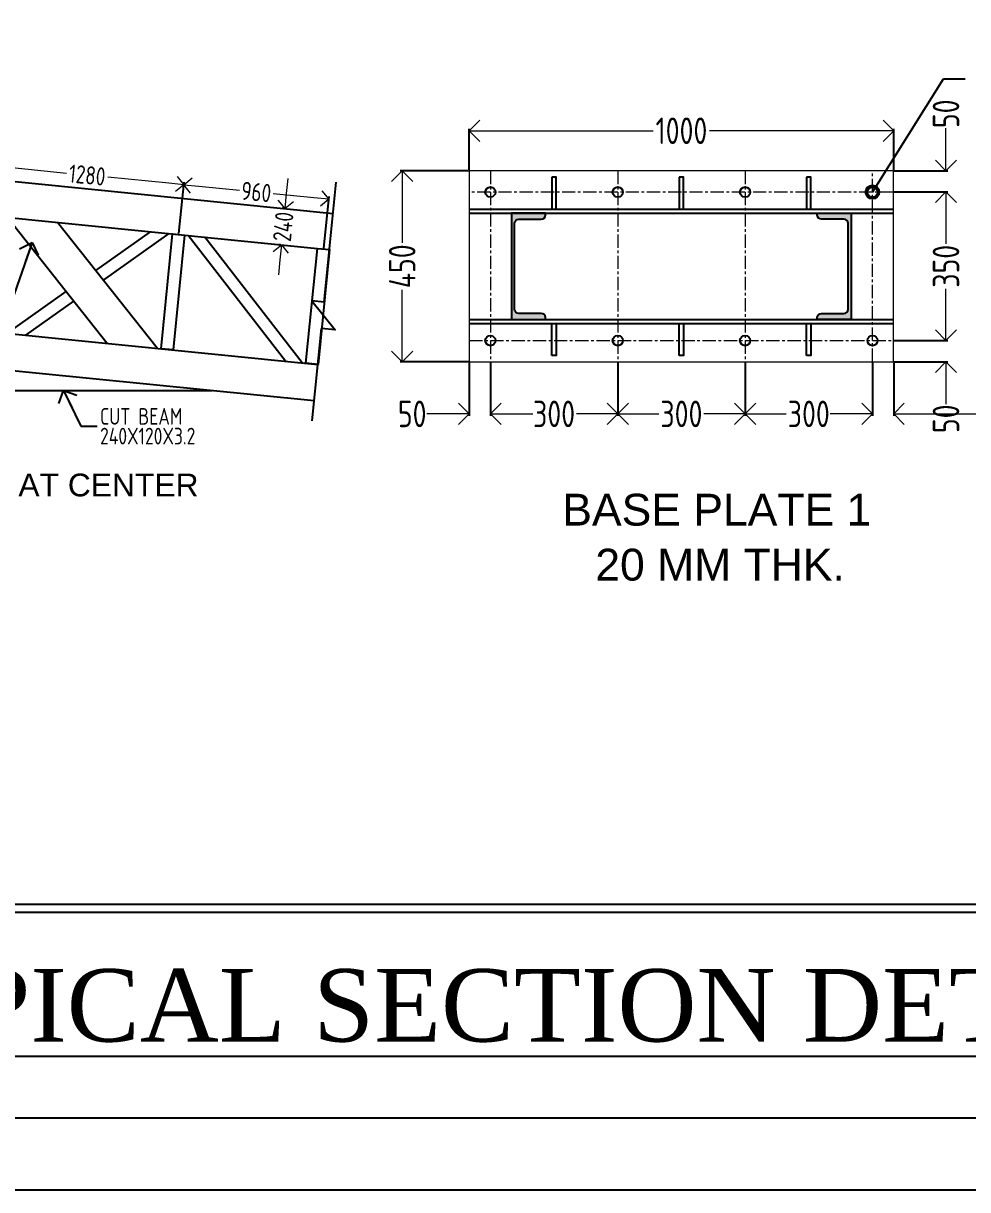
# Model space of a CAD drawing. Header units: millimetres. Extents: x 3470347 to 5996549, y -3470518 to 17149644.
# Drawn here: x 4802069 to 4810967, y 6948529 to 6959519 of the extents above; entities that cross this region are included whole.
import ezdxf

# ---------------------------------------------------------------- set-up
doc = ezdxf.new("R2010")
doc.units = ezdxf.units.MM
doc.header["$MEASUREMENT"] = 0
doc.header["$PDMODE"] = 35
doc.header["$PDSIZE"] = -5
doc.linetypes.add('CENTERX2', pattern=[4, 2.5, -0.5, 0.5, -0.5])
doc.layers.get('0').update_dxf_attribs({"linetype": 'CONTINUOUS', "lineweight": 25})
doc.layers.get('DEFPOINTS').update_dxf_attribs({"linetype": 'CONTINUOUS', "lineweight": 25})
for name, color, linetype, lineweight in [('GB', 2, 'CONTINUOUS', 20), ('rDIMension', 1, 'CONTINUOUS', 18), ('rRCC 1', 3, 'CONTINUOUS', 25), ('SHEET', 7, 'CONTINUOUS', 15)]:
    doc.layers.add(name, color=color, linetype=linetype, lineweight=lineweight)
doc.styles.add('Arial', font='arial.ttf', dxfattribs={"height": 0.2})
doc.styles.add('DIM', font='geniso.shx', dxfattribs={"width": 0.85})
doc.dimstyles.new('Copy of ST-100', dxfattribs={"dimscale": 100, "dimtxt": 1.2, "dimasz": 1.3, "dimexe": 0.18, "dimexo": 0.0625, "dimgap": 0.2, "dimtad": 0, "dimdec": 0, "dimzin": 0, "dimdsep": 46, "dimtxsty": 'DIM', "dimblk": 'OPEN90', "dimcen": 0.09, "dimclrd": 1, "dimclrt": 7, "dimadec": 0, "dimazin": 0, "dimtfac": 1, "dimtdec": 0, "dimtofl": 0, "dimtmove": 0, "dimatfit": 3, "dimldrblk": 'OPEN90', "dimfxl": 1, "dimtolj": 1, "dimtzin": 0, "dimlwd": -1, "dimarcsym": 0})
doc.dimstyles.new('ST-100', dxfattribs={"dimscale": 100, "dimtxt": 7, "dimasz": 5, "dimexe": 0.18, "dimexo": 0.0625, "dimgap": 0.2, "dimtad": 0, "dimdec": 0, "dimzin": 0, "dimdsep": 46, "dimtxsty": 'DIM', "dimblk": 'OPEN90', "dimcen": 0.09, "dimclrd": 256, "dimclrt": 7, "dimadec": 0, "dimazin": 0, "dimtfac": 1, "dimtdec": 0, "dimtofl": 0, "dimtmove": 0, "dimatfit": 3, "dimldrblk": 'OPEN90', "dimfxl": 1, "dimtolj": 1, "dimtzin": 0, "dimlwd": -1, "dimarcsym": 0})
doc.dimstyles.new('ST-25', dxfattribs={"dimscale": 100, "dimtxt": 2.5, "dimasz": 2, "dimexe": 0.18, "dimexo": 0.0625, "dimgap": 0.2, "dimtad": 0, "dimdec": 0, "dimlfac": 0.25, "dimzin": 0, "dimdsep": 46, "dimtxsty": 'DIM', "dimblk": 'OPEN90', "dimcen": 0.09, "dimclrd": 256, "dimclrt": 7, "dimadec": 0, "dimazin": 0, "dimtfac": 1, "dimtdec": 0, "dimtofl": 0, "dimtmove": 0, "dimatfit": 3, "dimldrblk": 'OPEN90', "dimfxl": 1, "dimtolj": 1, "dimtzin": 0, "dimlwd": -1, "dimarcsym": 0})

# ---------------------------------------------------------------- blocks, each defined once
blk = doc.blocks.new('_Open90')
at = {"color": 0, "linetype": 'ByBlock', "lineweight": -2}
for p, q in [((0, 0), (-1, 0)), ((-0.5, 0.5), (0, 0)), ((0, 0), (-0.5, -0.5))]:
    blk.add_line(p, q, dxfattribs=at)
blk = doc.blocks.new('*D623')
at = {"layer": 'DEFPOINTS', "color": 0}
for p in [(3930671.4, 6957917.7), (3930638.6, 6957589.7), (3931911.7, 6957462.4)]:
    blk.add_point(p, dxfattribs=at)
at = {"layer": 'rDIMension', "color": 0, "lineweight": -2}
for p, q in [((3930639.2, 6957595.9), (3930673.2, 6957935.6)), ((3931912.4, 6957468.6), (3931946.3, 6957808.3))]:
    blk.add_line(p, q, dxfattribs=at)
at = {"layer": 'rDIMension', "color": 1}
for p, q in [((3930770.9, 6957907.8), (3931171.3, 6957867.7)), ((3931845, 6957800.4), (3931444.6, 6957840.4))]:
    blk.add_line(p, q, dxfattribs=at)
at = {"layer": 'rDIMension', "color": 1, "xscale": 100, "yscale": 100, "zscale": 100}
for p, rotation in [((3930671.4, 6957917.7), 174.2894068607389), ((3931944.5, 6957790.4), 354.2894068607389)]:
    blk.add_blockref('_Open90', p, dxfattribs=dict(at, rotation=rotation))
at = {"layer": 'rDIMension', "color": 7, "insert": (3931308, 6957854.1), "char_height": 120, "attachment_point": 5, "rotation": 354.28941, "style": 'DIM'}
blk.add_mtext('\\A1;1280', dxfattribs=at)
blk = doc.blocks.new('*D624')
at = {"layer": 'DEFPOINTS', "color": 0}
for p in [(3932899.8, 6957694.9), (3931911.7, 6957462.4), (3932867, 6957366.8)]:
    blk.add_point(p, dxfattribs=at)
at = {"layer": 'rDIMension', "color": 0, "lineweight": -2}
for p, q in [((3931912.4, 6957468.6), (3931946.3, 6957808.3)), ((3932867.6, 6957373.1), (3932901.6, 6957712.8))]:
    blk.add_line(p, q, dxfattribs=at)
at = {"layer": 'rDIMension', "color": 1}
for p, q in [((3932044.1, 6957780.5), (3932310.9, 6957753.8)), ((3932800.3, 6957704.8), (3932533.5, 6957731.5))]:
    blk.add_line(p, q, dxfattribs=at)
at = {"layer": 'rDIMension', "color": 1, "yscale": 100, "zscale": 100}
for p, xscale, rotation in [((3931944.5, 6957790.4), 100, 174.2894068607499), ((3932899.8, 6957694.9), 99.99999999999999, 354.2894068607499)]:
    blk.add_blockref('_Open90', p, dxfattribs=dict(at, xscale=xscale, rotation=rotation))
at = {"layer": 'rDIMension', "color": 7, "insert": (3932422.2, 6957742.6), "char_height": 120, "attachment_point": 5, "rotation": 354.28941, "style": 'DIM'}
blk.add_mtext('\\A1;960', dxfattribs=at)
blk = doc.blocks.new('*D629')
at = {"layer": 'DEFPOINTS', "color": 0}
for p in [(3932611.6, 6957633.4), (3932611.6, 6957633.4), (3932587.7, 6957394.6)]:
    blk.add_point(p, dxfattribs=at)
at = {"layer": 'rDIMension', "color": 1}
for p, q in [((3932621.6, 6957732.9), (3932631.5, 6957832.4)), ((3932577.8, 6957295.1), (3932567.8, 6957195.6))]:
    blk.add_line(p, q, dxfattribs=at)
at = {"layer": 'rDIMension', "color": 0, "lineweight": -2}
for p, q in [((3932605.4, 6957634), (3932593.7, 6957635.2)), ((3932581.5, 6957395.2), (3932569.8, 6957396.4))]:
    blk.add_line(p, q, dxfattribs=at)
at = {"layer": 'rDIMension', "color": 1, "xscale": 100, "yscale": 100, "zscale": 100}
for p, rotation in [((3932611.6, 6957633.4), 264.2894068624782), ((3932587.7, 6957394.6), 84.28940686247823)]:
    blk.add_blockref('_Open90', p, dxfattribs=dict(at, rotation=rotation))
at = {"layer": 'rDIMension', "color": 7, "insert": (3932599.7, 6957514), "char_height": 120, "attachment_point": 5, "rotation": 84.28941, "style": 'DIM'}
blk.add_mtext('\\A1;240', dxfattribs=at)
blk = doc.blocks.new('*D687')
at = {"layer": 'DEFPOINTS', "color": 0}
for p in [(4810270, 6958507), (4806270, 6958130), (4810270, 6958130)]:
    blk.add_point(p, dxfattribs=at)
at = {"layer": 'rDIMension', "color": 0, "lineweight": -2}
for p, q in [((4806270, 6958136), (4806270, 6958525)), ((4810270, 6958136), (4810270, 6958525))]:
    blk.add_line(p, q, dxfattribs=at)
at = {"layer": 'rDIMension'}
for p, q in [((4806470, 6958507), (4808005, 6958507)), ((4810070, 6958507), (4808534, 6958507))]:
    blk.add_line(p, q, dxfattribs=at)
at = {"layer": 'rDIMension', "xscale": 200, "yscale": 200, "zscale": 200, "rotation": 180}
blk.add_blockref('_Open90', (4806270, 6958507), dxfattribs=at)
at = {"layer": 'rDIMension', "xscale": 200, "yscale": 200, "zscale": 200}
blk.add_blockref('_Open90', (4810270, 6958507), dxfattribs=at)
at = {"layer": 'rDIMension', "color": 7, "insert": (4808270, 6958507), "char_height": 250, "attachment_point": 5, "style": 'DIM'}
blk.add_mtext('\\A1;1000', dxfattribs=at)
blk = doc.blocks.new('*D688')
at = {"layer": 'DEFPOINTS', "color": 0}
for p in [(4806270, 6958130), (4805639, 6956330), (4806270, 6956330)]:
    blk.add_point(p, dxfattribs=at)
at = {"layer": 'rDIMension', "color": 0, "lineweight": -2}
for p, q in [((4806264, 6958130), (4805621, 6958130)), ((4806264, 6956330), (4805621, 6956330))]:
    blk.add_line(p, q, dxfattribs=at)
at = {"layer": 'rDIMension'}
for p, q in [((4805639, 6957930), (4805639, 6957452)), ((4805639, 6956530), (4805639, 6957008))]:
    blk.add_line(p, q, dxfattribs=at)
at = {"layer": 'rDIMension', "xscale": 200, "yscale": 200, "zscale": 200}
for p, rotation in [((4805639, 6958130), 90), ((4805639, 6956330), 270)]:
    blk.add_blockref('_Open90', p, dxfattribs=dict(at, rotation=rotation))
at = {"layer": 'rDIMension', "color": 7, "insert": (4805639, 6957230), "char_height": 250, "attachment_point": 5, "rotation": 90, "style": 'DIM'}
blk.add_mtext('\\A1;450', dxfattribs=at)
blk = doc.blocks.new('*D689')
at = {"layer": 'DEFPOINTS', "color": 0}
for p in [(4810270, 6958130), (4810763, 6958130), (4810270, 6957930)]:
    blk.add_point(p, dxfattribs=at)
at = {"layer": 'rDIMension'}
for p, q in [((4810763, 6958330), (4810763, 6958530)), ((4810763, 6957730), (4810763, 6957530))]:
    blk.add_line(p, q, dxfattribs=at)
at = {"layer": 'rDIMension', "color": 0, "lineweight": -2}
for p, q in [((4810276, 6958130), (4810781, 6958130)), ((4810276, 6957930), (4810781, 6957930))]:
    blk.add_line(p, q, dxfattribs=at)
at = {"layer": 'rDIMension', "xscale": 200, "yscale": 200, "zscale": 200}
for p, rotation in [((4810763, 6958130), 270), ((4810763, 6957930), 90)]:
    blk.add_blockref('_Open90', p, dxfattribs=dict(at, rotation=rotation))
at = {"layer": 'rDIMension', "color": 7, "insert": (4810763, 6958667), "char_height": 250, "attachment_point": 5, "rotation": 90, "style": 'DIM'}
blk.add_mtext('\\A1;50', dxfattribs=at)
blk = doc.blocks.new('*D690')
at = {"layer": 'DEFPOINTS', "color": 0}
for p in [(4810270, 6957930), (4810270, 6956530), (4810763, 6956530)]:
    blk.add_point(p, dxfattribs=at)
at = {"layer": 'rDIMension', "color": 0, "lineweight": -2}
for p, q in [((4810276, 6957930), (4810781, 6957930)), ((4810276, 6956530), (4810781, 6956530))]:
    blk.add_line(p, q, dxfattribs=at)
at = {"layer": 'rDIMension'}
for p, q in [((4810763, 6957730), (4810763, 6957441)), ((4810763, 6956730), (4810763, 6957018))]:
    blk.add_line(p, q, dxfattribs=at)
at = {"layer": 'rDIMension', "xscale": 200, "yscale": 200, "zscale": 200}
for p, rotation in [((4810763, 6957930), 90), ((4810763, 6956530), 270)]:
    blk.add_blockref('_Open90', p, dxfattribs=dict(at, rotation=rotation))
at = {"layer": 'rDIMension', "color": 7, "insert": (4810763, 6957230), "char_height": 250, "attachment_point": 5, "rotation": 90, "style": 'DIM'}
blk.add_mtext('\\A1;350', dxfattribs=at)
blk = doc.blocks.new('*D691')
at = {"layer": 'DEFPOINTS', "color": 0}
for p in [(4810270, 6956530), (4810270, 6956330), (4810763, 6956330)]:
    blk.add_point(p, dxfattribs=at)
at = {"layer": 'rDIMension'}
for p, q in [((4810763, 6956730), (4810763, 6956930)), ((4810763, 6956130), (4810763, 6955930))]:
    blk.add_line(p, q, dxfattribs=at)
at = {"layer": 'rDIMension', "color": 0, "lineweight": -2}
for p, q in [((4810276, 6956530), (4810781, 6956530)), ((4810276, 6956330), (4810781, 6956330))]:
    blk.add_line(p, q, dxfattribs=at)
at = {"layer": 'rDIMension', "xscale": 200, "yscale": 200, "zscale": 200}
for p, rotation in [((4810763, 6956530), 270), ((4810763, 6956330), 90)]:
    blk.add_blockref('_Open90', p, dxfattribs=dict(at, rotation=rotation))
at = {"layer": 'rDIMension', "color": 7, "insert": (4810763, 6955793), "char_height": 250, "attachment_point": 5, "rotation": 90, "style": 'DIM'}
blk.add_mtext('\\A1;50', dxfattribs=at)
blk = doc.blocks.new('*D692')
at = {"layer": 'DEFPOINTS', "color": 0}
for p in [(4810070, 6956330), (4810270, 6956330), (4810270, 6955839)]:
    blk.add_point(p, dxfattribs=at)
at = {"layer": 'rDIMension', "color": 0, "lineweight": -2}
for p, q in [((4810070, 6956323), (4810070, 6955821)), ((4810270, 6956323), (4810270, 6955821))]:
    blk.add_line(p, q, dxfattribs=at)
at = {"layer": 'rDIMension'}
for p, q in [((4809870, 6955839), (4809670, 6955839)), ((4810470, 6955839), (4811047, 6955839))]:
    blk.add_line(p, q, dxfattribs=at)
at = {"layer": 'rDIMension', "xscale": 200, "yscale": 200, "zscale": 200}
blk.add_blockref('_Open90', (4810070, 6955839), dxfattribs=at)
at = {"layer": 'rDIMension', "xscale": 200, "yscale": 200, "zscale": 200, "rotation": 180}
blk.add_blockref('_Open90', (4810270, 6955839), dxfattribs=at)
at = {"layer": 'rDIMension', "color": 7, "insert": (4811184, 6955839), "char_height": 250, "attachment_point": 5, "style": 'DIM'}
blk.add_mtext('\\A1;50', dxfattribs=at)
blk = doc.blocks.new('*D693')
at = {"layer": 'DEFPOINTS', "color": 0}
for p in [(4808870, 6956330), (4810070, 6956330), (4810070, 6955839)]:
    blk.add_point(p, dxfattribs=at)
at = {"layer": 'rDIMension', "color": 0, "lineweight": -2}
for p, q in [((4808870, 6956323), (4808870, 6955821)), ((4810070, 6956323), (4810070, 6955821))]:
    blk.add_line(p, q, dxfattribs=at)
at = {"layer": 'rDIMension'}
for p, q in [((4809070, 6955839), (4809258, 6955839)), ((4809870, 6955839), (4809681, 6955839))]:
    blk.add_line(p, q, dxfattribs=at)
at = {"layer": 'rDIMension', "xscale": 200, "yscale": 200, "zscale": 200, "rotation": 180}
blk.add_blockref('_Open90', (4808870, 6955839), dxfattribs=at)
at = {"layer": 'rDIMension', "xscale": 200, "yscale": 200, "zscale": 200}
blk.add_blockref('_Open90', (4810070, 6955839), dxfattribs=at)
at = {"layer": 'rDIMension', "color": 7, "insert": (4809470, 6955839), "char_height": 250, "attachment_point": 5, "style": 'DIM'}
blk.add_mtext('\\A1;300', dxfattribs=at)
blk = doc.blocks.new('*D694')
at = {"layer": 'DEFPOINTS', "color": 0}
for p in [(4807670, 6956330), (4808870, 6956323), (4808870, 6955839)]:
    blk.add_point(p, dxfattribs=at)
at = {"layer": 'rDIMension', "color": 0, "lineweight": -2}
for p, q in [((4807670, 6956323), (4807670, 6955821)), ((4808870, 6956317), (4808870, 6955821))]:
    blk.add_line(p, q, dxfattribs=at)
at = {"layer": 'rDIMension'}
for p, q in [((4807870, 6955839), (4808058, 6955839)), ((4808670, 6955839), (4808481, 6955839))]:
    blk.add_line(p, q, dxfattribs=at)
at = {"layer": 'rDIMension', "xscale": 200, "yscale": 200, "zscale": 200, "rotation": 180}
blk.add_blockref('_Open90', (4807670, 6955839), dxfattribs=at)
at = {"layer": 'rDIMension', "xscale": 200, "yscale": 200, "zscale": 200}
blk.add_blockref('_Open90', (4808870, 6955839), dxfattribs=at)
at = {"layer": 'rDIMension', "color": 7, "insert": (4808270, 6955839), "char_height": 250, "attachment_point": 5, "style": 'DIM'}
blk.add_mtext('\\A1;300', dxfattribs=at)
blk = doc.blocks.new('*D695')
at = {"layer": 'DEFPOINTS', "color": 0}
for p in [(4806470, 6956330), (4807670, 6956330), (4807670, 6955839)]:
    blk.add_point(p, dxfattribs=at)
at = {"layer": 'rDIMension', "color": 0, "lineweight": -2}
for p, q in [((4806470, 6956323), (4806470, 6955821)), ((4807670, 6956323), (4807670, 6955821))]:
    blk.add_line(p, q, dxfattribs=at)
at = {"layer": 'rDIMension'}
for p, q in [((4806670, 6955839), (4806858, 6955839)), ((4807470, 6955839), (4807281, 6955839))]:
    blk.add_line(p, q, dxfattribs=at)
at = {"layer": 'rDIMension', "xscale": 200, "yscale": 200, "zscale": 200, "rotation": 180}
blk.add_blockref('_Open90', (4806470, 6955839), dxfattribs=at)
at = {"layer": 'rDIMension', "xscale": 200, "yscale": 200, "zscale": 200}
blk.add_blockref('_Open90', (4807670, 6955839), dxfattribs=at)
at = {"layer": 'rDIMension', "color": 7, "insert": (4807070, 6955839), "char_height": 250, "attachment_point": 5, "style": 'DIM'}
blk.add_mtext('\\A1;300', dxfattribs=at)
blk = doc.blocks.new('*D696')
at = {"layer": 'DEFPOINTS', "color": 0}
for p in [(4806270, 6956330), (4806470, 6956330), (4806470, 6955839)]:
    blk.add_point(p, dxfattribs=at)
at = {"layer": 'rDIMension', "color": 0, "lineweight": -2}
for p, q in [((4806270, 6956323), (4806270, 6955821)), ((4806470, 6956323), (4806470, 6955821))]:
    blk.add_line(p, q, dxfattribs=at)
at = {"layer": 'rDIMension'}
for p, q in [((4806070, 6955839), (4805870, 6955839)), ((4806670, 6955839), (4806870, 6955839))]:
    blk.add_line(p, q, dxfattribs=at)
at = {"layer": 'rDIMension', "xscale": 200, "yscale": 200, "zscale": 200}
blk.add_blockref('_Open90', (4806270, 6955839), dxfattribs=at)
at = {"layer": 'rDIMension', "xscale": 200, "yscale": 200, "zscale": 200, "rotation": 180}
blk.add_blockref('_Open90', (4806470, 6955839), dxfattribs=at)
at = {"layer": 'rDIMension', "color": 7, "insert": (4805733, 6955839), "char_height": 250, "attachment_point": 5, "style": 'DIM'}
blk.add_mtext('\\A1;50', dxfattribs=at)
blk = doc.blocks.new('TVG')
at = {"color": 4}
for points in [[(3930635.6, 6957831), (3932928.1, 6957601.7)], [(3930635.6, 6957589.8), (3932824.6, 6957370.9)], [(3930635.6, 6956826), (3932828.4, 6956606.7)], [(3930635.6, 6956584.8), (3932804.3, 6956367.9)], [(3929132.4, 6956435.1), (3932132.4, 6956435.1)]]:
    blk.add_lwpolyline(points, dxfattribs=at)
at = {"elevation": 0}
for points in [[(3932869.6, 6957017.3), (3932948.6, 6957806.7)], [(3932869.6, 6957017.3), (3932787.4, 6957025.6), (3932941.3, 6956833.4), (3932852.1, 6956842.3)], [(3932790.8, 6956234.8), (3932852.1, 6956842.3)]]:
    blk.add_lwpolyline(points, dxfattribs=at)
at = {"color": 3, "elevation": 0}
for points in [[(3931437.1, 6956745.9), (3930780.1, 6957575.9)], [(3931769.5, 6956712.6), (3931113, 6957542.1)], [(3931723.9, 6957481), (3931363.7, 6957225.3)], [(3931845.1, 6957468.8), (3931413.4, 6957162.5)], [(3932615.1, 6956628.1), (3931974.4, 6957455.9)], [(3932724.7, 6956617.1), (3932084.1, 6957444.9)], [(3931167.7, 6957086.2), (3930780.6, 6956811.5)], [(3931217.4, 6957023.4), (3930901.7, 6956799.4)], [(3931292.4, 6956758.6), (3931291.8, 6956760.4)]]:
    blk.add_lwpolyline(points, dxfattribs=at)
for points in [[(3931873.9, 6956702.2), (3931794.3, 6956710.1), (3931870, 6957466.4), (3931949.6, 6957458.4)], [(3932829.2, 6956606.6), (3932749.6, 6956614.6), (3932825.2, 6957370.8), (3932904.8, 6957362.9)]]:
    blk.add_lwpolyline(points, close=True, dxfattribs=at)
at = {"layer": 'rRCC 1', "color": 7, "insert": (3931392.9, 6956199), "char_height": 110, "attachment_point": 4, "line_spacing_factor": 0.709091, "style": 'DIM'}
blk.add_mtext('\\A1;CUT BEAM\\P240X120X3.2', dxfattribs=at)
at = {"layer": 'rRCC 1', "color": 7, "insert": (3929166.3, 6955810.8), "char_height": 150, "attachment_point": 4, "style": 'Arial'}
blk.add_mtext('\\A1;RAFTER DETAIL AT CENTER', dxfattribs=at)
at = {"layer": 'rDIMension'}
for base, p1, p2, picture, middle in [((3930671.3667, 6957917.7298, 0), (3931911.7448, 6957462.3726, 0), (3930638.5628, 6957589.6908), '*D623', (3931307.9577, 6957854.0707, 0)), ((3932899.8, 6957694.9, 0), (3931911.7, 6957462.4, 0), (3932867, 6957366.8, 0), '*D624', (3932422.2, 6957742.6, 0))]:
    dim = blk.add_linear_dim(base=base, p1=p1, p2=p2, angle=174.28941, dimstyle='Copy of ST-100', override={"dimasz": 1, "dimtmove": 1}, dxfattribs=at)
    dim.commit()
    dim.dimension.update_dxf_attribs({"geometry": picture, "text_midpoint": middle})
dim = blk.add_aligned_dim(p1=(3932587.7, 6957394.6), p2=(3932611.6, 6957633.4), distance=0, dimstyle='Copy of ST-100', override={"dimasz": 1, "dimblk": 'Open90', "dimtmove": 1}, dxfattribs=at)
dim.commit()
dim.dimension.update_dxf_attribs({"geometry": '*D629', "text_midpoint": (3932599.7, 6957514, 0)})
at = {"layer": 'rRCC 1'}
for points in [[(3930944.9, 6957408.7, 0), (3930523.5, 6956205.6, 0), (3930413.4, 6956205.6, 0)], [(3931152.4, 6956435.1), (3931265.1, 6956199), (3931372.9, 6956199)]]:
    blk.add_leader(points, dimstyle='ST-100', override={"dimasz": 1.3}, dxfattribs=at)

msp = doc.modelspace()

# ---------------------------------------------------------------- hatches: boundary and pattern name
at = {"transparency": 33554559}
h = msp.add_hatch(color=1, dxfattribs=at)
h.dxf.hatch_style = 1
h.paths.add_polyline_path([(4806669.81, 6956729.65), (4806669.81, 6957729.65), (4806989.81, 6957729.65), (4806989.81, 6957713.25, -0.41421356), (4806949.81, 6957673.25), (4806738.21, 6957673.25, 0.41421356), (4806698.21, 6957633.25), (4806698.21, 6956826.05, 0.41421356), (4806738.21, 6956786.05), (4806949.81, 6956786.05, -0.41421356), (4806989.81, 6956746.05), (4806989.81, 6956729.65)])
h = msp.add_hatch(color=1, dxfattribs=at)
h.dxf.hatch_style = 1
h.paths.add_polyline_path([(4809869.81, 6956729.65), (4809869.81, 6957729.65), (4809549.81, 6957729.65), (4809549.81, 6957713.25, 0.41421356), (4809589.81, 6957673.25), (4809801.41, 6957673.25, -0.41421356), (4809841.41, 6957633.25), (4809841.41, 6956826.05, -0.41421356), (4809801.41, 6956786.05), (4809589.81, 6956786.05, 0.41421356), (4809549.81, 6956746.05), (4809549.81, 6956729.65)])

# ---------------------------------------------------------------- linework, layer by layer
at = {"lineweight": 25}
for p, q in [((4791415.02, 6951217.7, 0), (4821910.31, 6951217.7, 0)), ((4791415.02, 6951142.51, 0), (4821910.31, 6951142.51, 0))]:
    msp.add_line(p, q, dxfattribs=at)
at = {"color": 192, "lineweight": 25, "elevation": 0}
msp.add_lwpolyline([(4790735.33, 6948528.95), (4826419.13, 6948528.95), (4826419.13, 6973759.95), (4790735.33, 6973759.95)], close=True, dxfattribs=at)
at = {"color": 4}
for points in [[(4807049.81, 6958069.65), (4807049.81, 6957769.65), (4807089.81, 6957769.65), (4807089.81, 6958069.65)], [(4808249.81, 6958069.65), (4808249.81, 6957769.65), (4808289.81, 6957769.65), (4808289.81, 6958069.65)], [(4809449.81, 6958069.65), (4809449.81, 6957769.65), (4809489.81, 6957769.65), (4809489.81, 6958069.65)], [(4807049.81, 6956389.65), (4807049.81, 6956689.65), (4807089.81, 6956689.65), (4807089.81, 6956389.65)], [(4808249.81, 6956389.65), (4808249.81, 6956689.65), (4808289.81, 6956689.65), (4808289.81, 6956389.65)], [(4809449.81, 6956389.65), (4809449.81, 6956689.65), (4809489.81, 6956689.65), (4809489.81, 6956389.65)]]:
    msp.add_lwpolyline(points, close=True, dxfattribs=at)
for points in [[(4806269.81, 6957769.65), (4810269.81, 6957769.65)], [(4806269.81, 6957729.65), (4810269.81, 6957729.65)], [(4806269.81, 6956729.65), (4810269.81, 6956729.65)], [(4806269.81, 6956689.65), (4810269.81, 6956689.65)]]:
    msp.add_lwpolyline(points, dxfattribs=at)
at = {"color": 1}
for points in [[(4806989.81, 6956729.65), (4806989.81, 6956746.05, 0.41421356), (4806949.81, 6956786.05), (4806738.21, 6956786.05, -0.41421356), (4806698.21, 6956826.05), (4806698.21, 6957633.25, -0.41421356), (4806738.21, 6957673.25), (4806949.81, 6957673.25, 0.41421356), (4806989.81, 6957713.25), (4806989.81, 6957729.65), (4806669.81, 6957729.65), (4806669.81, 6956729.65)], [(4809549.81, 6956729.65), (4809549.81, 6956746.05, -0.41421356), (4809589.81, 6956786.05), (4809801.41, 6956786.05, 0.41421356), (4809841.41, 6956826.05), (4809841.41, 6957633.25, 0.41421356), (4809801.41, 6957673.25), (4809589.81, 6957673.25, -0.41421356), (4809549.81, 6957713.25), (4809549.81, 6957729.65), (4809869.81, 6957729.65), (4809869.81, 6956729.65)]]:
    msp.add_lwpolyline(points, format="xyb", close=True, dxfattribs=at)
at = {"color": 2}
for centre in [(4806469.81, 6957929.65), (4807669.81, 6957929.65), (4808869.81, 6957929.65), (4810069.81, 6957929.65), (4806469.81, 6956529.65), (4807669.81, 6956529.65), (4808869.81, 6956529.65), (4810069.81, 6956529.65)]:
    msp.add_circle(centre, 48, dxfattribs=at)
at = {"layer": 'GB', "color": 8, "linetype": 'CENTERX2', "ltscale": 50}
for p, q in [((4806469.81, 6958129.65), (4806469.81, 6956329.65)), ((4807669.81, 6958129.65), (4807669.81, 6956329.65)), ((4808869.81, 6958129.65), (4808869.81, 6956329.65)), ((4810069.81, 6956329.65), (4810069.81, 6958129.65)), ((4810269.81, 6957929.65), (4806269.81, 6957929.65)), ((4806269.81, 6956529.65), (4810269.81, 6956529.65))]:
    msp.add_line(p, q, dxfattribs=at)
at = {"layer": 'GB', "color": 5}
msp.add_lwpolyline([(4810269.81, 6956329.65), (4810269.81, 6958129.65), (4806269.81, 6958129.65), (4806269.81, 6956329.65)], close=True, dxfattribs=at)
at = {"layer": 'SHEET', "color": 220, "lineweight": 25, "elevation": 0}
msp.add_lwpolyline([(4791415.02, 6949207.37), (4825739.44, 6949207.37), (4825739.44, 6973081.53), (4791415.02, 6973081.53)], close=True, dxfattribs=at)

# ---------------------------------------------------------------- block references
at = {"xscale": 1.43, "yscale": 1.43, "zscale": 1.43}
msp.add_blockref('TVG', (-819099.79, -2991641.84), dxfattribs=at)

# ---------------------------------------------------------------- texts
at = {"color": 7, "lineweight": 25, "insert": (4806662.66, 6950261.45, 0), "char_height": 683.3104, "width": 28131.6693, "attachment_point": 5, "style": 'Arial'}
msp.add_mtext('{\\ftimes new roman|b0|i0|c0|p0;\\LTYPICAL SECTION DETAIL}', dxfattribs=at)
at = {"layer": 'rRCC 1', "color": 7, "char_height": 300, "attachment_point": 4, "style": 'Arial'}
for s, insert in [('\\A1;BASE PLATE 1', (4807147.58, 6954934.36, 0)), ('\\A1;20 MM THK.', (4807458.44, 6954416.25, 0))]:
    msp.add_mtext(s, dxfattribs=dict(at, insert=insert))

# ---------------------------------------------------------------- dimensions: what is measured, and where the dimension line sits
at = {"layer": 'rDIMension'}
for base, p1, p2, picture, middle in [((4810762.53, 6958129.65, 0), (4810269.81, 6957929.65), (4810269.81, 6958129.65, 0), '*D689', (4810762.53, 6958666.61, 0)), ((4805639.01, 6956329.65, 0), (4806269.81, 6958129.65), (4806269.81, 6956329.65), '*D688', (4805639.01, 6957229.65, 0)), ((4810762.53, 6956529.65, 0), (4810269.81, 6957929.65, 0), (4810269.81, 6956529.65, 0), '*D690', (4810762.53, 6957229.65, 0)), ((4810762.53, 6956329.65, 0), (4810269.81, 6956529.65, 0), (4810269.81, 6956329.65, 0), '*D691', (4810762.53, 6955792.69, 0))]:
    dim = msp.add_linear_dim(base=base, p1=p1, p2=p2, angle=90, dimstyle='ST-25', override={"dimblk": 'Open90'}, dxfattribs=at)
    dim.commit()
    dim.dimension.update_dxf_attribs({"geometry": picture, "text_midpoint": middle})
dim = msp.add_linear_dim(base=(4810269.81, 6958507.38, 0), p1=(4806269.81, 6958129.65), p2=(4810269.81, 6958129.65), dimstyle='ST-25', dxfattribs=at)
dim.commit()
dim.dimension.update_dxf_attribs({"geometry": '*D687', "text_midpoint": (4808269.81, 6958507.38, 0)})
for base, p1, p2, picture, middle in [((4806469.81, 6955839.09, 0), (4806269.81, 6956329.65, 0), (4806469.81, 6956329.65, 0), '*D696', (4805732.85, 6955839.09, 0)), ((4810269.81, 6955839.09, 0), (4810069.81, 6956329.65), (4810269.81, 6956329.65, 0), '*D692', (4811184.07, 6955839.09, 0))]:
    dim = msp.add_linear_dim(base=base, p1=p1, p2=p2, dimstyle='ST-25', override={"dimblk": 'Open90'}, dxfattribs=at)
    dim.commit()
    dim.dimension.update_dxf_attribs({"geometry": picture, "text_midpoint": middle, "dimtype": 160})
for base, p1, p2, picture, middle in [((4807669.81, 6955839.09, 0), (4806469.81, 6956329.65), (4807669.81, 6956329.65, 0), '*D695', (4807069.81, 6955839.09, 0)), ((4808869.81, 6955839.09, 0), (4807669.81, 6956329.65), (4808869.81, 6956323.4, 0), '*D694', (4808269.81, 6955839.09, 0)), ((4810069.81, 6955839.09, 0), (4808869.81, 6956329.65), (4810069.81, 6956329.65), '*D693', (4809469.81, 6955839.09, 0))]:
    dim = msp.add_linear_dim(base=base, p1=p1, p2=p2, dimstyle='ST-25', override={"dimblk": 'Open90'}, dxfattribs=at)
    dim.commit()
    dim.dimension.update_dxf_attribs({"geometry": picture, "text_midpoint": middle})

# ---------------------------------------------------------------- leaders
at = {"layer": 'rRCC 1'}
msp.add_leader([(4810069.81, 6957929.65), (4810738.16, 6958995.56), (4810943.84, 6958995.56)], dimstyle='ST-100', override={"dimasz": 1.3, "dimldrblk": 'Origin'}, dxfattribs=at)

doc.saveas('drawing.dxf')
